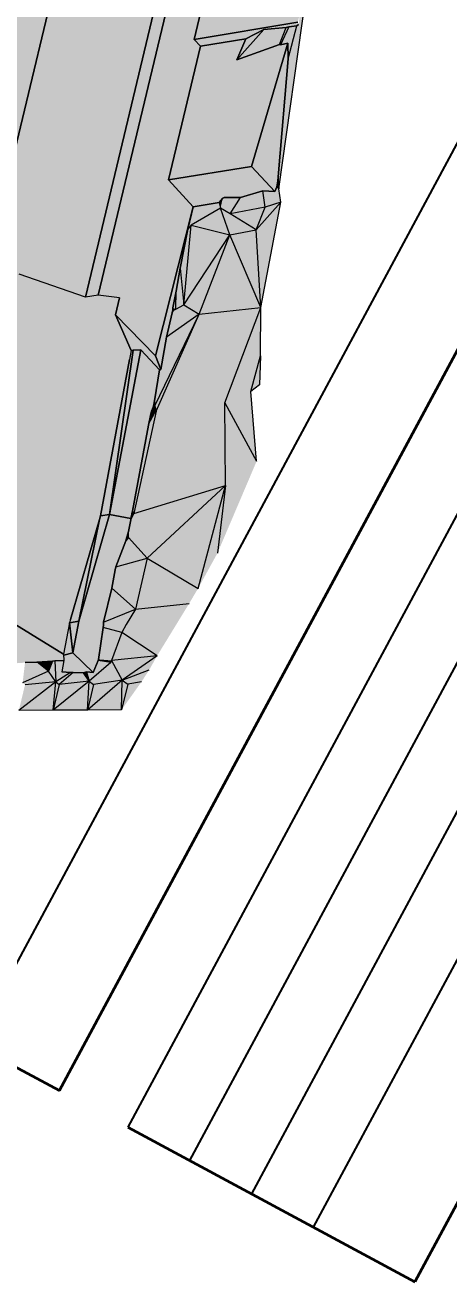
# Model space of a CAD drawing. Header units: metres. Extents: x 2711799 to 2711985, y 1236908 to 1237087.
# Drawn here: x 2711916.31 to 2711917.818, y 1237066.38 to 1237070.847 of the extents above; entities that cross this region are included whole.
import ezdxf

# ---------------------------------------------------------------- set-up
doc = ezdxf.new("R2010")
doc.units = ezdxf.units.M
doc.linetypes.add('AUSGEZOGEN', pattern=[0])
doc.layers.add('XR$7$STANDARD_1', color=7, linetype='AUSGEZOGEN', lineweight=13)
doc.styles.add('ARIAL', font='arial.ttf')

msp = doc.modelspace()

# ---------------------------------------------------------------- hatches: boundary and pattern name
at = {"layer": 'XR$7$STANDARD_1', "linetype": 'AUSGEZOGEN', "lineweight": 13, "true_color": 0xafd255, "transparency": 33554687}
msp.add_hatch(color=63, dxfattribs=at).paths.add_polyline_path([(2711917.3706, 1237071.4668), (2711917.3431, 1237071.5081), (2711917.2555, 1237071.4692), (2711917.1971, 1237071.2259), (2711917.0071, 1237071.1947), (2711916.9116, 1237070.7962), (2711917.2806, 1237070.8573), (2711917.2881, 1237070.8875), (2711917.418, 1237071.4136)])
at = {"layer": 'XR$7$STANDARD_1', "linetype": 'AUSGEZOGEN', "lineweight": 13, "true_color": 0xffe0ff, "transparency": 33554687}
msp.add_hatch(color=7, dxfattribs=at).paths.add_polyline_path([(2711916.8469, 1237071.223), (2711916.5249, 1237069.8798), (2711916.5709, 1237069.8873), (2711916.9304, 1237071.3867), (2711916.8928, 1237071.3869), (2711916.8127, 1237071.2174)])
at = {"layer": 'XR$7$STANDARD_1', "linetype": 'AUSGEZOGEN', "lineweight": 13, "true_color": 0xf8b482, "transparency": 33554687}
for points in [[(2711916.5709, 1237069.8873), (2711916.6468, 1237069.8774), (2711916.6325, 1237069.8177), (2711916.7742, 1237069.672), (2711916.908, 1237070.2015), (2711916.821, 1237070.2979), (2711916.9347, 1237070.7723), (2711916.9116, 1237070.7962), (2711917.0071, 1237071.1947), (2711916.9376, 1237071.2662), (2711916.9697, 1237071.4001), (2711916.9304, 1237071.3867)], [(2711916.9116, 1237070.7962), (2711916.9347, 1237070.7723), (2711917.0956, 1237070.799), (2711917.1597, 1237070.8318), (2711917.2399, 1237070.8383), (2711917.2484, 1237070.8411), (2711917.2771, 1237070.845), (2711917.2836, 1237070.8495), (2711917.2806, 1237070.8573)], [(2711917.116, 1237070.3453), (2711917.1986, 1237070.2557), (2711917.2062, 1237070.273), (2711917.2095, 1237070.2927), (2711917.2126, 1237070.3227), (2711917.2461, 1237070.728), (2711917.2451, 1237070.7834)], [(2711916.821, 1237070.2979), (2711916.908, 1237070.2015), (2711917.0012, 1237070.2164), (2711917.0141, 1237070.2324), (2711917.0185, 1237070.2348), (2711917.0769, 1237070.2348), (2711917.1558, 1237070.2585), (2711917.1986, 1237070.2557), (2711917.116, 1237070.3453)], [(2711916.6878, 1237069.6906), (2711916.6878, 1237069.6907), (2711916.6949, 1237069.6919), (2711916.7222, 1237069.6932), (2711916.7886, 1237069.6224), (2711916.7929, 1237069.6227), (2711916.7742, 1237069.672), (2711916.6325, 1237069.8177)], [(2711916.7222, 1237069.6932), (2711916.6113, 1237069.1083), (2711916.6867, 1237069.0933), (2711916.6897, 1237069.1095), (2711916.6918, 1237069.1178), (2711916.692, 1237069.1193), (2711916.7499, 1237069.4252), (2711916.7564, 1237069.4594), (2711916.7597, 1237069.4748), (2711916.7664, 1237069.4896), (2711916.7675, 1237069.4929), (2711916.7713, 1237069.5117), (2711916.7886, 1237069.6224)], [(2711916.502, 1237068.7291), (2711916.5892, 1237068.7144), (2711916.5899, 1237068.7256), (2711916.6186, 1237068.846), (2711916.6314, 1237068.9107), (2711916.6335, 1237068.9213), (2711916.6683, 1237069.0138), (2711916.6696, 1237069.0194), (2711916.6779, 1237069.0474), (2711916.6863, 1237069.0888), (2711916.6867, 1237069.0933), (2711916.6113, 1237069.1083)], [(2711916.4801, 1237068.6157), (2711916.5527, 1237068.5464), (2711916.5706, 1237068.5889), (2711916.5712, 1237068.5928), (2711916.5885, 1237068.7059), (2711916.5892, 1237068.7143), (2711916.5892, 1237068.7144), (2711916.502, 1237068.7291)], [(2711916.4488, 1237068.5885), (2711916.4406, 1237068.5484), (2711916.4716, 1237068.5456), (2711916.4809, 1237068.5459), (2711916.5185, 1237068.5454), (2711916.5294, 1237068.5479), (2711916.5527, 1237068.5464), (2711916.4801, 1237068.6157), (2711916.4478, 1237068.6083)]]:
    msp.add_hatch(color=31, dxfattribs=at).paths.add_polyline_path(points)
at = {"layer": 'XR$7$STANDARD_1', "linetype": 'AUSGEZOGEN', "lineweight": 13, "transparency": 33554687}
msp.add_hatch(color=254, dxfattribs=at).paths.add_polyline_path([(2711915.8954, 1237071.1404), (2711915.8614, 1237070.999), (2711915.788, 1237070.8832), (2711915.5957, 1237070.8517), (2711915.549, 1237070.6354), (2711915.4851, 1237070.5347), (2711915.462, 1237070.4384), (2711915.923, 1237070.5147), (2711915.9214, 1237070.501), (2711915.9047, 1237070.4324), (2711916.2462, 1237070.4885), (2711916.1299, 1237070.0032), (2711916.1373, 1237070.0044), (2711916.1351, 1237069.9953), (2711916.1776, 1237070.0023), (2711916.4732, 1237071.2353)])
at = {"layer": 'XR$7$STANDARD_1', "linetype": 'AUSGEZOGEN', "lineweight": 13, "true_color": 0xc4ffff, "transparency": 33554687}
for points in [[(2711916.1776, 1237070.0023), (2711916.1851, 1237069.9987), (2711916.1852, 1237069.9988), (2711916.2898, 1237069.9621), (2711916.5249, 1237069.8798), (2711916.8469, 1237071.223), (2711916.8127, 1237071.2174), (2711916.5567, 1237071.2477), (2711916.4939, 1237071.2374), (2711916.4894, 1237071.2379), (2711916.4732, 1237071.2353)], [(2711915.9945, 1237068.8884), (2711916.4476, 1237068.6108), (2711916.4685, 1237068.7224), (2711916.4719, 1237068.7345), (2711916.5755, 1237069.0903), (2711916.5792, 1237069.103), (2711916.6819, 1237069.6592), (2711916.6878, 1237069.6906), (2711916.6325, 1237069.8177), (2711916.6468, 1237069.8774), (2711916.5709, 1237069.8873), (2711916.5249, 1237069.8798), (2711916.2898, 1237069.9621), (2711916.2549, 1237069.9744)], [(2711915.9247, 1237068.8769), (2711915.6564, 1237068.837), (2711916.094, 1237068.569), (2711916.1451, 1237068.5716), (2711916.194, 1237068.5743), (2711916.2033, 1237068.5759), (2711916.25, 1237068.5775), (2711916.3008, 1237068.5803), (2711916.3102, 1237068.5819), (2711916.3521, 1237068.5833)], [(2711915.9247, 1237068.8769), (2711916.3521, 1237068.5833), (2711916.3537, 1237068.5833), (2711916.4076, 1237068.5862), (2711916.4161, 1237068.5876), (2711916.4488, 1237068.5885), (2711916.4476, 1237068.6108), (2711915.9945, 1237068.8884)]]:
    msp.add_hatch(color=7, dxfattribs=at).paths.add_polyline_path(points)
at = {"layer": 'XR$7$STANDARD_1', "linetype": 'AUSGEZOGEN', "lineweight": 13, "true_color": 0xc8c8c8, "transparency": 33554687}
for points in [[(2711917.315, 1237070.9878), (2711917.288, 1237070.8859), (2711917.2836, 1237070.8495), (2711917.2771, 1237070.845), (2711917.2461, 1237070.728), (2711917.2126, 1237070.3227), (2711917.2135, 1237070.2655)], [(2711917.2156, 1237070.779), (2711917.2399, 1237070.8383), (2711917.1597, 1237070.8318), (2711917.0638, 1237070.7243)], [(2711917.0638, 1237070.7243), (2711917.1597, 1237070.8318), (2711917.0956, 1237070.799)], [(2711917.2196, 1237070.7775), (2711917.2484, 1237070.8411), (2711917.2399, 1237070.8383), (2711917.2156, 1237070.779)], [(2711917.2451, 1237070.7834), (2711917.2461, 1237070.728), (2711917.2771, 1237070.845), (2711917.2484, 1237070.8411), (2711917.2196, 1237070.7775)], [(2711917.2095, 1237070.2927), (2711917.2062, 1237070.273), (2711917.2135, 1237070.2655)], [(2711917.2126, 1237070.3227), (2711917.2095, 1237070.2927), (2711917.2135, 1237070.2655)], [(2711917.1558, 1237070.2585), (2711917.0769, 1237070.2348), (2711917.0399, 1237070.1766), (2711917.1652, 1237070.1997)], [(2711917.2062, 1237070.273), (2711917.1986, 1237070.2557), (2711917.1558, 1237070.2585), (2711917.1652, 1237070.1997), (2711917.2135, 1237070.2655)], [(2711917.2135, 1237070.2655), (2711917.1652, 1237070.1997), (2711917.2205, 1237070.2177)], [(2711916.908, 1237070.2015), (2711916.889, 1237070.1222), (2711916.9009, 1237070.1357), (2711917.0056, 1237070.1964), (2711917.0012, 1237070.2164)], [(2711917.0385, 1237070.1022), (2711917.0056, 1237070.1964), (2711916.9009, 1237070.1357)], [(2711917.0141, 1237070.2324), (2711917.0012, 1237070.2164), (2711917.0056, 1237070.1964)], [(2711917.0185, 1237070.2348), (2711917.0141, 1237070.2324), (2711917.0056, 1237070.1964), (2711917.0399, 1237070.1766)], [(2711917.0385, 1237070.1022), (2711917.0399, 1237070.1766), (2711917.0056, 1237070.1964)], [(2711917.0769, 1237070.2348), (2711917.0185, 1237070.2348), (2711917.0399, 1237070.1766)], [(2711917.1652, 1237070.1997), (2711917.0399, 1237070.1766), (2711917.133, 1237070.1192)], [(2711917.2205, 1237070.2177), (2711917.133, 1237070.1192), (2711917.1494, 1237069.8435)], [(2711917.2205, 1237070.2177), (2711917.1652, 1237070.1997), (2711917.133, 1237070.1192)], [(2711917.0399, 1237070.1766), (2711917.0385, 1237070.1022), (2711917.133, 1237070.1192)], [(2711916.889, 1237070.1222), (2711916.8936, 1237070.1416), (2711916.7742, 1237069.672), (2711916.7929, 1237069.6227), (2711916.813, 1237069.7381), (2711916.8338, 1237069.8246), (2711916.8359, 1237069.8356), (2711916.8366, 1237069.8428), (2711916.848, 1237069.9019), (2711916.8626, 1237069.9834)], [(2711916.9009, 1237070.1357), (2711916.889, 1237070.1222), (2711916.8626, 1237069.9834), (2711916.8755, 1237069.8529)], [(2711917.0385, 1237070.1022), (2711916.9009, 1237070.1357), (2711916.8755, 1237069.8529)], [(2711917.133, 1237070.1192), (2711917.0385, 1237070.1022), (2711917.1494, 1237069.8435)], [(2711917.0385, 1237070.1022), (2711916.8755, 1237069.8529), (2711916.93, 1237069.8193)], [(2711917.0385, 1237070.1022), (2711916.93, 1237069.8193), (2711917.1494, 1237069.8435)], [(2711916.8626, 1237069.9834), (2711916.848, 1237069.9019), (2711916.8463, 1237069.8375), (2711916.8755, 1237069.8529)], [(2711916.848, 1237069.9019), (2711916.8366, 1237069.8428), (2711916.8463, 1237069.8375)], [(2711916.813, 1237069.7381), (2711916.93, 1237069.8193), (2711916.8755, 1237069.8529), (2711916.8463, 1237069.8375), (2711916.8391, 1237069.8336), (2711916.8338, 1237069.8246)], [(2711916.8366, 1237069.8428), (2711916.8359, 1237069.8356), (2711916.8391, 1237069.8336), (2711916.8463, 1237069.8375)], [(2711917.1494, 1237069.8435), (2711916.93, 1237069.8193), (2711917.0208, 1237069.5052)], [(2711917.1494, 1237069.8435), (2711917.0208, 1237069.5052), (2711917.1485, 1237069.6721)], [(2711916.93, 1237069.8193), (2711916.813, 1237069.7381), (2711916.7929, 1237069.6227), (2711916.7886, 1237069.6224), (2711916.7713, 1237069.5117), (2711916.7723, 1237069.4936)], [(2711916.93, 1237069.8193), (2711916.7723, 1237069.4936), (2711916.777, 1237069.4747)], [(2711916.93, 1237069.8193), (2711916.777, 1237069.4747), (2711917.0208, 1237069.5052)], [(2711916.8338, 1237069.8246), (2711916.8391, 1237069.8336), (2711916.8359, 1237069.8356)], [(2711917.1485, 1237069.6721), (2711917.0208, 1237069.5052), (2711917.1138, 1237069.5444)], [(2711917.1485, 1237069.6721), (2711917.1138, 1237069.5444), (2711917.1445, 1237069.5683)], [(2711917.1138, 1237069.5444), (2711917.0208, 1237069.5052), (2711917.1342, 1237069.297)], [(2711917.0208, 1237069.5052), (2711916.6979, 1237069.1118), (2711917.0231, 1237069.2104)], [(2711917.0208, 1237069.5052), (2711916.777, 1237069.4747), (2711916.6979, 1237069.1118)], [(2711916.777, 1237069.4747), (2711916.7718, 1237069.4902), (2711916.7664, 1237069.4896), (2711916.7597, 1237069.4748)], [(2711916.7718, 1237069.4902), (2711916.7723, 1237069.4936), (2711916.7675, 1237069.4929), (2711916.7664, 1237069.4896)], [(2711916.7713, 1237069.5117), (2711916.7675, 1237069.4929), (2711916.7723, 1237069.4936)], [(2711916.7723, 1237069.4936), (2711916.7718, 1237069.4902), (2711916.777, 1237069.4747)], [(2711917.0208, 1237069.5052), (2711917.0231, 1237069.2104), (2711917.1342, 1237069.297)], [(2711916.777, 1237069.4747), (2711916.7499, 1237069.4252), (2711916.692, 1237069.1193), (2711916.6979, 1237069.1118)], [(2711916.777, 1237069.4747), (2711916.7564, 1237069.4594), (2711916.7499, 1237069.4252)], [(2711916.777, 1237069.4747), (2711916.7597, 1237069.4748), (2711916.7564, 1237069.4594)], [(2711917.1342, 1237069.297), (2711917.0231, 1237069.2104), (2711916.9949, 1237068.9704)], [(2711917.0231, 1237069.2104), (2711916.6979, 1237069.1118), (2711916.6863, 1237069.0888), (2711916.6779, 1237069.0474), (2711916.6783, 1237069.0254), (2711916.7445, 1237068.9524)], [(2711917.0231, 1237069.2104), (2711916.7445, 1237068.9524), (2711916.9258, 1237068.8449)], [(2711917.0231, 1237069.2104), (2711916.9258, 1237068.8449), (2711916.9949, 1237068.9704)], [(2711916.6897, 1237069.1095), (2711916.6867, 1237069.0933), (2711916.6863, 1237069.0888), (2711916.6979, 1237069.1118)], [(2711916.6918, 1237069.1178), (2711916.6897, 1237069.1095), (2711916.6979, 1237069.1118)], [(2711916.692, 1237069.1193), (2711916.6918, 1237069.1178), (2711916.6979, 1237069.1118)], [(2711916.6779, 1237069.0474), (2711916.6696, 1237069.0194), (2711916.6783, 1237069.0254)], [(2711916.6335, 1237068.9213), (2711916.7445, 1237068.9524), (2711916.6783, 1237069.0254), (2711916.6683, 1237069.0138)], [(2711916.6683, 1237069.0138), (2711916.6783, 1237069.0254), (2711916.6696, 1237069.0194)], [(2711916.7445, 1237068.9524), (2711916.6314, 1237068.9107), (2711916.6186, 1237068.846), (2711916.7032, 1237068.7708)], [(2711916.6314, 1237068.9107), (2711916.7445, 1237068.9524), (2711916.6335, 1237068.9213)], [(2711916.7445, 1237068.9524), (2711916.7032, 1237068.7708), (2711916.9258, 1237068.8449)], [(2711916.6186, 1237068.846), (2711916.5899, 1237068.7256), (2711916.7032, 1237068.7708)], [(2711916.894, 1237068.7911), (2711916.9258, 1237068.8449), (2711916.7032, 1237068.7708)], [(2711916.5899, 1237068.7256), (2711916.5892, 1237068.7144), (2711916.5892, 1237068.7143), (2711916.6704, 1237068.7168), (2711916.7032, 1237068.7708)], [(2711916.7032, 1237068.7708), (2711916.6704, 1237068.7168), (2711916.7801, 1237068.6053)], [(2711916.894, 1237068.7911), (2711916.7032, 1237068.7708), (2711916.7801, 1237068.6053)], [(2711916.6546, 1237068.6888), (2711916.5885, 1237068.7059), (2711916.5712, 1237068.5928), (2711916.6176, 1237068.5889)], [(2711916.5892, 1237068.7143), (2711916.5885, 1237068.7059), (2711916.6546, 1237068.6888), (2711916.6704, 1237068.7168)], [(2711916.6546, 1237068.6888), (2711916.6176, 1237068.5889), (2711916.7801, 1237068.6053)], [(2711916.6704, 1237068.7168), (2711916.6546, 1237068.6888), (2711916.7801, 1237068.6053)], [(2711916.4161, 1237068.5876), (2711916.4076, 1237068.5862), (2711916.3942, 1237068.5514), (2711916.4197, 1237068.5124)], [(2711916.4406, 1237068.5484), (2711916.4488, 1237068.5885), (2711916.4161, 1237068.5876), (2711916.4197, 1237068.5124), (2711916.4716, 1237068.5456)], [(2711916.6149, 1237068.582), (2711916.5706, 1237068.5889), (2711916.5527, 1237068.5464), (2711916.5294, 1237068.5479), (2711916.5379, 1237068.5159)], [(2711916.5712, 1237068.5928), (2711916.5706, 1237068.5889), (2711916.6149, 1237068.582), (2711916.6176, 1237068.5889)], [(2711916.6176, 1237068.5889), (2711916.6149, 1237068.582), (2711916.656, 1237068.5194)], [(2711916.6176, 1237068.5889), (2711916.656, 1237068.5194), (2711916.7801, 1237068.6053)], [(2711916.656, 1237068.5194), (2711916.7524, 1237068.556), (2711916.7801, 1237068.6053)], [(2711916.3537, 1237068.5833), (2711916.3521, 1237068.5833), (2711916.3102, 1237068.5819), (2711916.3016, 1237068.5089), (2711916.3942, 1237068.5514)], [(2711916.3016, 1237068.5089), (2711916.3101, 1237068.5023), (2711916.3942, 1237068.5514)], [(2711916.4197, 1237068.5124), (2711916.3942, 1237068.5514), (2711916.3101, 1237068.5023)], [(2711916.4076, 1237068.5862), (2711916.3537, 1237068.5833), (2711916.3942, 1237068.5514)], [(2711916.4809, 1237068.5459), (2711916.4716, 1237068.5456), (2711916.4197, 1237068.5124), (2711916.4319, 1237068.5029)], [(2711916.5379, 1237068.5159), (2711916.5185, 1237068.5454), (2711916.4809, 1237068.5459), (2711916.4319, 1237068.5029)], [(2711916.5294, 1237068.5479), (2711916.5185, 1237068.5454), (2711916.5379, 1237068.5159)], [(2711916.6149, 1237068.582), (2711916.5379, 1237068.5159), (2711916.5537, 1237068.5035)], [(2711916.6149, 1237068.582), (2711916.5537, 1237068.5035), (2711916.656, 1237068.5194)], [(2711916.656, 1237068.5194), (2711916.6755, 1237068.5042), (2711916.7524, 1237068.556)], [(2711916.7248, 1237068.5135), (2711916.7524, 1237068.556), (2711916.6755, 1237068.5042)], [(2711916.4197, 1237068.5124), (2711916.3101, 1237068.5023), (2711916.2883, 1237068.4115)], [(2711916.4197, 1237068.5124), (2711916.2883, 1237068.4115), (2711916.4101, 1237068.4122)], [(2711916.5379, 1237068.5159), (2711916.4319, 1237068.5029), (2711916.4101, 1237068.4122)], [(2711916.5379, 1237068.5159), (2711916.4101, 1237068.4122), (2711916.5319, 1237068.4128)], [(2711916.4319, 1237068.5029), (2711916.4197, 1237068.5124), (2711916.4101, 1237068.4122)], [(2711916.656, 1237068.5194), (2711916.5537, 1237068.5035), (2711916.5319, 1237068.4128)], [(2711916.656, 1237068.5194), (2711916.5319, 1237068.4128), (2711916.6537, 1237068.4134)], [(2711916.5537, 1237068.5035), (2711916.5379, 1237068.5159), (2711916.5319, 1237068.4128)], [(2711916.6755, 1237068.5042), (2711916.656, 1237068.5194), (2711916.6537, 1237068.4134)], [(2711916.7248, 1237068.5135), (2711916.6755, 1237068.5042), (2711916.6537, 1237068.4134)]]:
    msp.add_hatch(color=9, dxfattribs=at).paths.add_polyline_path(points)
at = {"layer": 'XR$7$STANDARD_1', "linetype": 'AUSGEZOGEN', "lineweight": 13, "true_color": 0xbee15a, "transparency": 33554687}
msp.add_hatch(color=63, dxfattribs=at).paths.add_polyline_path([(2711917.116, 1237070.3453), (2711917.2451, 1237070.7834), (2711917.2196, 1237070.7775), (2711917.2156, 1237070.779), (2711917.0638, 1237070.7243), (2711917.0956, 1237070.799), (2711916.9347, 1237070.7723), (2711916.821, 1237070.2979)])
at = {"layer": 'XR$7$STANDARD_1', "linetype": 'AUSGEZOGEN', "lineweight": 13, "true_color": 0xd2befc, "transparency": 33554687}
for points in [[(2711916.5792, 1237069.103), (2711916.6113, 1237069.1083), (2711916.6949, 1237069.6919), (2711916.6878, 1237069.6907), (2711916.6878, 1237069.6906), (2711916.6819, 1237069.6592)], [(2711916.7222, 1237069.6932), (2711916.6949, 1237069.6919), (2711916.6113, 1237069.1083)], [(2711916.502, 1237068.7291), (2711916.5755, 1237069.0903), (2711916.4719, 1237068.7345), (2711916.4685, 1237068.7225)], [(2711916.6113, 1237069.1083), (2711916.5792, 1237069.103), (2711916.5755, 1237069.0903), (2711916.502, 1237068.7291)], [(2711916.4801, 1237068.6157), (2711916.4685, 1237068.7224), (2711916.4685, 1237068.7224), (2711916.4476, 1237068.6108), (2711916.4478, 1237068.6083)], [(2711916.502, 1237068.7291), (2711916.4685, 1237068.7225), (2711916.4685, 1237068.7224), (2711916.4801, 1237068.6157)]]:
    msp.add_hatch(color=254, dxfattribs=at).paths.add_polyline_path(points)

# ---------------------------------------------------------------- linework, layer by layer
at = {"layer": 'XR$7$STANDARD_1', "color": 7, "linetype": 'AUSGEZOGEN', "lineweight": 25, "transparency": 33554687}
for p, q in [((2711920.6234, 1237075.5927, 640.05), (2711916.1248, 1237067.2254, 640.05)), ((2711921.174, 1237075.2967, 640.05), (2711916.6754, 1237066.9294, 640.05)), ((2711921.3942, 1237075.1783, 640.05), (2711916.8956, 1237066.811, 640.05)), ((2711921.6144, 1237075.0599, 640.05), (2711917.1158, 1237066.6926, 640.05)), ((2711921.8346, 1237074.9415, 640.05), (2711917.336, 1237066.5742, 640.05))]:
    msp.add_line(p, q, dxfattribs=at)
at = {"layer": 'XR$7$STANDARD_1', "color": 7, "linetype": 'AUSGEZOGEN', "lineweight": 35, "transparency": 33554687}
for p, q in [((2711916.4331, 1237067.0597, 640.05), (2711920.9317, 1237075.427, 640.05)), ((2711922.1958, 1237074.7473, 640.05), (2711917.6972, 1237066.38, 640.05)), ((2711913.7908, 1237068.4803, 640.05), (2711916.4331, 1237067.0597, 640.05)), ((2711916.6754, 1237066.9294, 640.05), (2711917.6972, 1237066.38, 640.05))]:
    msp.add_line(p, q, dxfattribs=at)
at = {"layer": 'XR$7$STANDARD_1', "color": 7, "linetype": 'AUSGEZOGEN', "lineweight": 18, "transparency": 33554687}
for p, q in [((2711916.5709, 1237069.8873, 640.05), (2711916.9304, 1237071.3867, 640.05)), ((2711916.9304, 1237071.3867, 640.05), (2711916.5709, 1237069.8873, 640.05)), ((2711916.1776, 1237070.0023, 640.05), (2711916.4732, 1237071.2353, 640.05)), ((2711916.4732, 1237071.2353, 640.05), (2711916.1776, 1237070.0023, 640.05)), ((2711916.8469, 1237071.223, 640.05), (2711916.5249, 1237069.8798, 640.05)), ((2711916.5249, 1237069.8798, 640.05), (2711916.8469, 1237071.223, 640.05)), ((2711916.9116, 1237070.7962, 640.05), (2711917.0071, 1237071.1947, 640.05)), ((2711917.0071, 1237071.1947, 640.05), (2711916.9116, 1237070.7962, 640.05)), ((2711917.2135, 1237070.2655, 640.05), (2711917.315, 1237070.9878, 640.05)), ((2711916.9116, 1237070.7962, 640.05), (2711917.2806, 1237070.8573, 640.05)), ((2711917.2806, 1237070.8573, 640.05), (2711916.9116, 1237070.7962, 640.05)), ((2711917.1597, 1237070.8318, 640.05), (2711917.0638, 1237070.7243, 640.05)), ((2711917.1597, 1237070.8318, 640.05), (2711917.0956, 1237070.799, 640.05)), ((2711917.0956, 1237070.799, 640.05), (2711917.1597, 1237070.8318, 640.05)), ((2711917.2399, 1237070.8383, 640.05), (2711917.1597, 1237070.8318, 640.05)), ((2711917.1597, 1237070.8318, 640.05), (2711917.2399, 1237070.8383, 640.05)), ((2711917.2156, 1237070.779, 640.05), (2711917.2399, 1237070.8383, 640.05)), ((2711917.2484, 1237070.8411, 640.05), (2711917.2196, 1237070.7775, 640.05)), ((2711917.2484, 1237070.8411, 640.05), (2711917.2399, 1237070.8383, 640.05)), ((2711917.2399, 1237070.8383, 640.05), (2711917.2484, 1237070.8411, 640.05)), ((2711917.2461, 1237070.728, 640.05), (2711917.2771, 1237070.845, 640.05)), ((2711917.2771, 1237070.845, 640.05), (2711917.2484, 1237070.8411, 640.05)), ((2711917.2484, 1237070.8411, 640.05), (2711917.2771, 1237070.845, 640.05)), ((2711917.2836, 1237070.8495, 640.05), (2711917.2771, 1237070.845, 640.05)), ((2711917.2771, 1237070.845, 640.05), (2711917.2836, 1237070.8495, 640.05)), ((2711916.9347, 1237070.7723, 640.05), (2711916.9116, 1237070.7962, 640.05)), ((2711916.9116, 1237070.7962, 640.05), (2711916.9347, 1237070.7723, 640.05)), ((2711916.9347, 1237070.7723, 640.05), (2711917.0956, 1237070.799, 640.05)), ((2711917.0956, 1237070.799, 640.05), (2711916.9347, 1237070.7723, 640.05)), ((2711917.0956, 1237070.799, 640.05), (2711917.0638, 1237070.7243, 640.05)), ((2711917.0638, 1237070.7243, 640.05), (2711917.0956, 1237070.799, 640.05)), ((2711917.0638, 1237070.7243, 640.05), (2711917.2156, 1237070.779, 640.05)), ((2711917.2156, 1237070.779, 640.05), (2711917.0638, 1237070.7243, 640.05)), ((2711917.116, 1237070.3453, 640.05), (2711917.2451, 1237070.7834, 640.05)), ((2711917.2451, 1237070.7834, 640.05), (2711917.116, 1237070.3453, 640.05)), ((2711917.2156, 1237070.779, 640.05), (2711917.2196, 1237070.7775, 640.05)), ((2711917.2196, 1237070.7775, 640.05), (2711917.2156, 1237070.779, 640.05)), ((2711917.2196, 1237070.7775, 640.05), (2711917.2451, 1237070.7834, 640.05)), ((2711917.2451, 1237070.7834, 640.05), (2711917.2196, 1237070.7775, 640.05)), ((2711917.2451, 1237070.7834, 640.05), (2711917.2461, 1237070.728, 640.05)), ((2711917.2461, 1237070.728, 640.05), (2711917.2451, 1237070.7834, 640.05)), ((2711916.821, 1237070.2979, 640.05), (2711916.9347, 1237070.7723, 640.05)), ((2711916.9347, 1237070.7723, 640.05), (2711916.821, 1237070.2979, 640.05)), ((2711917.2461, 1237070.728, 640.05), (2711917.2126, 1237070.3227, 640.05)), ((2711917.2126, 1237070.3227, 640.05), (2711917.2461, 1237070.728, 640.05)), ((2711916.821, 1237070.2979, 640.05), (2711917.116, 1237070.3453, 640.05)), ((2711917.116, 1237070.3453, 640.05), (2711916.821, 1237070.2979, 640.05)), ((2711917.1986, 1237070.2557, 640.05), (2711917.116, 1237070.3453, 640.05)), ((2711917.116, 1237070.3453, 640.05), (2711917.1986, 1237070.2557, 640.05)), ((2711916.908, 1237070.2015, 640.05), (2711916.821, 1237070.2979, 640.05)), ((2711916.821, 1237070.2979, 640.05), (2711916.908, 1237070.2015, 640.05)), ((2711917.2095, 1237070.2927, 640.05), (2711917.2062, 1237070.273, 640.05)), ((2711917.2062, 1237070.273, 640.05), (2711917.2095, 1237070.2927, 640.05)), ((2711917.2126, 1237070.3227, 640.05), (2711917.2095, 1237070.2927, 640.05)), ((2711917.2095, 1237070.2927, 640.05), (2711917.2126, 1237070.3227, 640.05)), ((2711917.2095, 1237070.2927, 640.05), (2711917.2135, 1237070.2655, 640.05)), ((2711917.2135, 1237070.2655, 640.05), (2711917.2126, 1237070.3227, 640.05)), ((2711917.1558, 1237070.2585, 640.05), (2711917.0769, 1237070.2348, 640.05)), ((2711917.0769, 1237070.2348, 640.05), (2711917.1558, 1237070.2585, 640.05)), ((2711917.1986, 1237070.2557, 640.05), (2711917.1558, 1237070.2585, 640.05)), ((2711917.1558, 1237070.2585, 640.05), (2711917.1986, 1237070.2557, 640.05)), ((2711917.1652, 1237070.1997, 640.05), (2711917.1558, 1237070.2585, 640.05)), ((2711917.2062, 1237070.273, 640.05), (2711917.1986, 1237070.2557, 640.05)), ((2711917.1986, 1237070.2557, 640.05), (2711917.2062, 1237070.273, 640.05)), ((2711917.2135, 1237070.2655, 640.05), (2711917.2062, 1237070.273, 640.05)), ((2711917.2205, 1237070.2177, 640.05), (2711917.2135, 1237070.2655, 640.05)), ((2711916.7742, 1237069.672, 640.05), (2711916.908, 1237070.2015, 640.05)), ((2711916.908, 1237070.2015, 640.05), (2711916.7742, 1237069.672, 640.05)), ((2711916.908, 1237070.2015, 640.05), (2711916.889, 1237070.1222, 640.05)), ((2711916.889, 1237070.1222, 640.05), (2711916.908, 1237070.2015, 640.05)), ((2711917.0056, 1237070.1964, 640.05), (2711916.9009, 1237070.1357, 640.05)), ((2711917.0012, 1237070.2164, 640.05), (2711916.908, 1237070.2015, 640.05)), ((2711916.908, 1237070.2015, 640.05), (2711917.0012, 1237070.2164, 640.05)), ((2711917.0141, 1237070.2324, 640.05), (2711917.0012, 1237070.2164, 640.05)), ((2711917.0012, 1237070.2164, 640.05), (2711917.0141, 1237070.2324, 640.05)), ((2711917.0012, 1237070.2164, 640.05), (2711917.0056, 1237070.1964, 640.05)), ((2711917.0399, 1237070.1766, 640.05), (2711917.0056, 1237070.1964, 640.05)), ((2711917.0385, 1237070.1022, 640.05), (2711917.0056, 1237070.1964, 640.05)), ((2711917.0185, 1237070.2348, 640.05), (2711917.0141, 1237070.2324, 640.05)), ((2711917.0141, 1237070.2324, 640.05), (2711917.0185, 1237070.2348, 640.05)), ((2711917.0769, 1237070.2348, 640.05), (2711917.0185, 1237070.2348, 640.05)), ((2711917.0185, 1237070.2348, 640.05), (2711917.0769, 1237070.2348, 640.05)), ((2711917.0399, 1237070.1766, 640.05), (2711917.0769, 1237070.2348, 640.05)), ((2711917.1652, 1237070.1997, 640.05), (2711917.0399, 1237070.1766, 640.05)), ((2711917.133, 1237070.1192, 640.05), (2711917.2205, 1237070.2177, 640.05)), ((2711917.133, 1237070.1192, 640.05), (2711917.1652, 1237070.1997, 640.05)), ((2711917.1494, 1237069.8435, 640.05), (2711917.2205, 1237070.2177, 640.05)), ((2711917.2205, 1237070.2177, 640.05), (2711917.1652, 1237070.1997, 640.05)), ((2711917.133, 1237070.1192, 640.05), (2711917.0399, 1237070.1766, 640.05)), ((2711916.889, 1237070.1222, 640.05), (2711916.8626, 1237069.9834, 640.05)), ((2711916.8626, 1237069.9834, 640.05), (2711916.889, 1237070.1222, 640.05)), ((2711916.8755, 1237069.8529, 640.05), (2711916.9009, 1237070.1357, 640.05)), ((2711916.9009, 1237070.1357, 640.05), (2711916.889, 1237070.1222, 640.05)), ((2711916.9009, 1237070.1357, 640.05), (2711917.0385, 1237070.1022, 640.05)), ((2711917.0385, 1237070.1022, 640.05), (2711917.133, 1237070.1192, 640.05)), ((2711917.1494, 1237069.8435, 640.05), (2711917.133, 1237070.1192, 640.05)), ((2711916.8755, 1237069.8529, 640.05), (2711917.0385, 1237070.1022, 640.05)), ((2711916.93, 1237069.8193, 640.05), (2711917.0385, 1237070.1022, 640.05)), ((2711917.1494, 1237069.8435, 640.05), (2711917.0385, 1237070.1022, 640.05)), ((2711916.8626, 1237069.9834, 640.05), (2711916.848, 1237069.9019, 640.05)), ((2711916.848, 1237069.9019, 640.05), (2711916.8626, 1237069.9834, 640.05)), ((2711916.8626, 1237069.9834, 640.05), (2711916.8755, 1237069.8529, 640.05)), ((2711916.5249, 1237069.8798, 640.05), (2711916.2898, 1237069.9621, 640.05)), ((2711916.5709, 1237069.8873, 640.05), (2711916.5249, 1237069.8798, 640.05)), ((2711916.6468, 1237069.8774, 640.05), (2711916.5709, 1237069.8873, 640.05)), ((2711916.848, 1237069.9019, 640.05), (2711916.8366, 1237069.8428, 640.05)), ((2711916.8366, 1237069.8428, 640.05), (2711916.848, 1237069.9019, 640.05)), ((2711916.8463, 1237069.8375, 640.05), (2711916.848, 1237069.9019, 640.05)), ((2711916.6468, 1237069.8774, 640.05), (2711916.6325, 1237069.8177, 640.05)), ((2711916.6325, 1237069.8177, 640.05), (2711916.6468, 1237069.8774, 640.05)), ((2711916.8366, 1237069.8428, 640.05), (2711916.8359, 1237069.8356, 640.05)), ((2711916.8359, 1237069.8356, 640.05), (2711916.8366, 1237069.8428, 640.05)), ((2711916.8463, 1237069.8375, 640.05), (2711916.8755, 1237069.8529, 640.05)), ((2711916.8755, 1237069.8529, 640.05), (2711916.93, 1237069.8193, 640.05)), ((2711916.93, 1237069.8193, 640.05), (2711917.1494, 1237069.8435, 640.05)), ((2711917.0208, 1237069.5052, 640.05), (2711917.1494, 1237069.8435, 640.05)), ((2711917.1485, 1237069.6721, 640.05), (2711917.1494, 1237069.8435, 640.05)), ((2711916.6325, 1237069.8177, 640.05), (2711916.7742, 1237069.672, 640.05)), ((2711916.6878, 1237069.6906, 640.05), (2711916.6325, 1237069.8177, 640.05)), ((2711916.6325, 1237069.8177, 640.05), (2711916.6878, 1237069.6906, 640.05)), ((2711916.7742, 1237069.672, 640.05), (2711916.6325, 1237069.8177, 640.05)), ((2711916.7723, 1237069.4936, 640.05), (2711916.93, 1237069.8193, 640.05)), ((2711916.777, 1237069.4747, 640.05), (2711916.93, 1237069.8193, 640.05)), ((2711916.8338, 1237069.8246, 640.05), (2711916.813, 1237069.7381, 640.05)), ((2711916.813, 1237069.7381, 640.05), (2711916.8338, 1237069.8246, 640.05)), ((2711916.93, 1237069.8193, 640.05), (2711916.813, 1237069.7381, 640.05)), ((2711916.8359, 1237069.8356, 640.05), (2711916.8338, 1237069.8246, 640.05)), ((2711916.8338, 1237069.8246, 640.05), (2711916.8359, 1237069.8356, 640.05)), ((2711916.8338, 1237069.8246, 640.05), (2711916.8391, 1237069.8336, 640.05)), ((2711916.8391, 1237069.8336, 640.05), (2711916.8463, 1237069.8375, 640.05)), ((2711916.813, 1237069.7381, 640.05), (2711916.7929, 1237069.6227, 640.05)), ((2711916.7929, 1237069.6227, 640.05), (2711916.813, 1237069.7381, 640.05)), ((2711916.6113, 1237069.1083, 640.05), (2711916.7222, 1237069.6932, 640.05)), ((2711916.7222, 1237069.6932, 640.05), (2711916.6113, 1237069.1083, 640.05)), ((2711916.6113, 1237069.1083, 640.05), (2711916.6949, 1237069.6919, 640.05)), ((2711916.6949, 1237069.6919, 640.05), (2711916.6113, 1237069.1083, 640.05)), ((2711916.6878, 1237069.6906, 640.05), (2711916.6819, 1237069.6592, 640.05)), ((2711916.6878, 1237069.6907, 640.05), (2711916.6949, 1237069.6919, 640.05)), ((2711916.6949, 1237069.6919, 640.05), (2711916.6878, 1237069.6907, 640.05)), ((2711916.6878, 1237069.6907, 640.05), (2711916.6878, 1237069.6906, 640.05)), ((2711916.6949, 1237069.6919, 640.05), (2711916.7222, 1237069.6932, 640.05)), ((2711916.7222, 1237069.6932, 640.05), (2711916.6949, 1237069.6919, 640.05)), ((2711916.7222, 1237069.6932, 640.05), (2711916.7886, 1237069.6224, 640.05)), ((2711916.7886, 1237069.6224, 640.05), (2711916.7222, 1237069.6932, 640.05)), ((2711916.7742, 1237069.672, 640.05), (2711916.7929, 1237069.6227, 640.05)), ((2711916.7929, 1237069.6227, 640.05), (2711916.7742, 1237069.672, 640.05)), ((2711917.1138, 1237069.5444, 640.05), (2711917.1485, 1237069.6721, 640.05)), ((2711917.1485, 1237069.6721, 640.05), (2711917.1445, 1237069.5683, 640.05)), ((2711916.5792, 1237069.103, 640.05), (2711916.6819, 1237069.6592, 640.05)), ((2711916.6819, 1237069.6592, 640.05), (2711916.5792, 1237069.103, 640.05)), ((2711916.7886, 1237069.6224, 640.05), (2711916.7713, 1237069.5117, 640.05)), ((2711916.7713, 1237069.5117, 640.05), (2711916.7886, 1237069.6224, 640.05)), ((2711916.7929, 1237069.6227, 640.05), (2711916.7886, 1237069.6224, 640.05)), ((2711916.7886, 1237069.6224, 640.05), (2711916.7929, 1237069.6227, 640.05)), ((2711917.1445, 1237069.5683, 640.05), (2711917.1138, 1237069.5444, 640.05)), ((2711917.1342, 1237069.297, 640.05), (2711917.1138, 1237069.5444, 640.05)), ((2711916.7664, 1237069.4896, 640.05), (2711916.7597, 1237069.4748, 640.05)), ((2711916.7597, 1237069.4748, 640.05), (2711916.7664, 1237069.4896, 640.05)), ((2711916.7675, 1237069.4929, 640.05), (2711916.7664, 1237069.4896, 640.05)), ((2711916.7664, 1237069.4896, 640.05), (2711916.7675, 1237069.4929, 640.05)), ((2711916.7664, 1237069.4896, 640.05), (2711916.7718, 1237069.4902, 640.05)), ((2711916.7713, 1237069.5117, 640.05), (2711916.7675, 1237069.4929, 640.05)), ((2711916.7675, 1237069.4929, 640.05), (2711916.7713, 1237069.5117, 640.05)), ((2711916.7675, 1237069.4929, 640.05), (2711916.7723, 1237069.4936, 640.05)), ((2711916.7713, 1237069.5117, 640.05), (2711916.7723, 1237069.4936, 640.05)), ((2711916.7718, 1237069.4902, 640.05), (2711916.7723, 1237069.4936, 640.05)), ((2711916.777, 1237069.4747, 640.05), (2711916.7718, 1237069.4902, 640.05)), ((2711916.7723, 1237069.4936, 640.05), (2711916.777, 1237069.4747, 640.05)), ((2711917.0208, 1237069.5052, 640.05), (2711917.1342, 1237069.297, 640.05)), ((2711917.0231, 1237069.2104, 640.05), (2711917.0208, 1237069.5052, 640.05)), ((2711916.777, 1237069.4747, 640.05), (2711916.6979, 1237069.1118, 640.05)), ((2711916.7564, 1237069.4594, 640.05), (2711916.7499, 1237069.4252, 640.05)), ((2711916.7499, 1237069.4252, 640.05), (2711916.7564, 1237069.4594, 640.05)), ((2711916.7597, 1237069.4748, 640.05), (2711916.7564, 1237069.4594, 640.05)), ((2711916.7564, 1237069.4594, 640.05), (2711916.7597, 1237069.4748, 640.05)), ((2711916.777, 1237069.4747, 640.05), (2711916.7597, 1237069.4748, 640.05)), ((2711916.7499, 1237069.4252, 640.05), (2711916.692, 1237069.1193, 640.05)), ((2711916.692, 1237069.1193, 640.05), (2711916.7499, 1237069.4252, 640.05)), ((2711916.6979, 1237069.1118, 640.05), (2711917.0231, 1237069.2104, 640.05)), ((2711917.0231, 1237069.2104, 640.05), (2711916.7445, 1237068.9524, 640.05)), ((2711916.9258, 1237068.8449, 640.05), (2711917.0231, 1237069.2104, 640.05)), ((2711917.0231, 1237069.2104, 640.05), (2711916.9949, 1237068.9704, 640.05)), ((2711916.4719, 1237068.7345, 640.05), (2711916.5755, 1237069.0903, 640.05)), ((2711916.5755, 1237069.0903, 640.05), (2711916.4719, 1237068.7345, 640.05)), ((2711916.502, 1237068.7291, 640.05), (2711916.6113, 1237069.1083, 640.05)), ((2711916.6113, 1237069.1083, 640.05), (2711916.502, 1237068.7291, 640.05)), ((2711916.5755, 1237069.0903, 640.05), (2711916.502, 1237068.7291, 640.05)), ((2711916.502, 1237068.7291, 640.05), (2711916.5755, 1237069.0903, 640.05)), ((2711916.5755, 1237069.0903, 640.05), (2711916.5792, 1237069.103, 640.05)), ((2711916.5792, 1237069.103, 640.05), (2711916.5755, 1237069.0903, 640.05)), ((2711916.5792, 1237069.103, 640.05), (2711916.6113, 1237069.1083, 640.05)), ((2711916.6113, 1237069.1083, 640.05), (2711916.5792, 1237069.103, 640.05)), ((2711916.6113, 1237069.1083, 640.05), (2711916.6867, 1237069.0933, 640.05)), ((2711916.6867, 1237069.0933, 640.05), (2711916.6113, 1237069.1083, 640.05)), ((2711916.6863, 1237069.0888, 640.05), (2711916.6779, 1237069.0474, 640.05)), ((2711916.6779, 1237069.0474, 640.05), (2711916.6863, 1237069.0888, 640.05)), ((2711916.6863, 1237069.0888, 640.05), (2711916.6979, 1237069.1118, 640.05)), ((2711916.6867, 1237069.0933, 640.05), (2711916.6863, 1237069.0888, 640.05)), ((2711916.6863, 1237069.0888, 640.05), (2711916.6867, 1237069.0933, 640.05)), ((2711916.6897, 1237069.1095, 640.05), (2711916.6867, 1237069.0933, 640.05)), ((2711916.6867, 1237069.0933, 640.05), (2711916.6897, 1237069.1095, 640.05)), ((2711916.6918, 1237069.1178, 640.05), (2711916.6897, 1237069.1095, 640.05)), ((2711916.6897, 1237069.1095, 640.05), (2711916.6918, 1237069.1178, 640.05)), ((2711916.6979, 1237069.1118, 640.05), (2711916.6897, 1237069.1095, 640.05)), ((2711916.692, 1237069.1193, 640.05), (2711916.6918, 1237069.1178, 640.05)), ((2711916.6918, 1237069.1178, 640.05), (2711916.692, 1237069.1193, 640.05)), ((2711916.6918, 1237069.1178, 640.05), (2711916.6979, 1237069.1118, 640.05)), ((2711916.692, 1237069.1193, 640.05), (2711916.6979, 1237069.1118, 640.05)), ((2711916.6779, 1237069.0474, 640.05), (2711916.6696, 1237069.0194, 640.05)), ((2711916.6696, 1237069.0194, 640.05), (2711916.6779, 1237069.0474, 640.05)), ((2711916.6783, 1237069.0254, 640.05), (2711916.6779, 1237069.0474, 640.05)), ((2711916.6683, 1237069.0138, 640.05), (2711916.6335, 1237068.9213, 640.05)), ((2711916.6335, 1237068.9213, 640.05), (2711916.6683, 1237069.0138, 640.05)), ((2711916.6783, 1237069.0254, 640.05), (2711916.6683, 1237069.0138, 640.05)), ((2711916.6696, 1237069.0194, 640.05), (2711916.6683, 1237069.0138, 640.05)), ((2711916.6683, 1237069.0138, 640.05), (2711916.6696, 1237069.0194, 640.05)), ((2711916.6696, 1237069.0194, 640.05), (2711916.6783, 1237069.0254, 640.05)), ((2711916.7445, 1237068.9524, 640.05), (2711916.6783, 1237069.0254, 640.05)), ((2711916.6335, 1237068.9213, 640.05), (2711916.7445, 1237068.9524, 640.05)), ((2711916.7445, 1237068.9524, 640.05), (2711916.7032, 1237068.7708, 640.05)), ((2711916.7445, 1237068.9524, 640.05), (2711916.9258, 1237068.8449, 640.05)), ((2711916.6314, 1237068.9107, 640.05), (2711916.6186, 1237068.846, 640.05)), ((2711916.6186, 1237068.846, 640.05), (2711916.6314, 1237068.9107, 640.05)), ((2711916.6335, 1237068.9213, 640.05), (2711916.6314, 1237068.9107, 640.05)), ((2711916.6314, 1237068.9107, 640.05), (2711916.6335, 1237068.9213, 640.05)), ((2711915.9945, 1237068.8884, 640.05), (2711916.4476, 1237068.6108, 640.05)), ((2711916.4476, 1237068.6108, 640.05), (2711915.9945, 1237068.8884, 640.05)), ((2711916.6186, 1237068.846, 640.05), (2711916.5899, 1237068.7256, 640.05)), ((2711916.5899, 1237068.7256, 640.05), (2711916.6186, 1237068.846, 640.05)), ((2711916.6186, 1237068.846, 640.05), (2711916.7032, 1237068.7708, 640.05)), ((2711916.5899, 1237068.7256, 640.05), (2711916.7032, 1237068.7708, 640.05)), ((2711916.7032, 1237068.7708, 640.05), (2711916.6704, 1237068.7168, 640.05)), ((2711916.7032, 1237068.7708, 640.05), (2711916.894, 1237068.7911, 640.05)), ((2711916.4685, 1237068.7224, 640.05), (2711916.4476, 1237068.6108, 640.05)), ((2711916.4719, 1237068.7345, 640.05), (2711916.4685, 1237068.7224, 640.05)), ((2711916.4685, 1237068.7225, 640.05), (2711916.502, 1237068.7291, 640.05)), ((2711916.502, 1237068.7291, 640.05), (2711916.4685, 1237068.7225, 640.05)), ((2711916.4685, 1237068.7225, 640.05), (2711916.4801, 1237068.6157, 640.05)), ((2711916.4801, 1237068.6157, 640.05), (2711916.4685, 1237068.7225, 640.05)), ((2711916.4801, 1237068.6157, 640.05), (2711916.502, 1237068.7291, 640.05)), ((2711916.502, 1237068.7291, 640.05), (2711916.4801, 1237068.6157, 640.05)), ((2711916.5899, 1237068.7256, 640.05), (2711916.5892, 1237068.7144, 640.05)), ((2711916.5892, 1237068.7144, 640.05), (2711916.5899, 1237068.7256, 640.05)), ((2711916.5885, 1237068.7059, 640.05), (2711916.5712, 1237068.5928, 640.05)), ((2711916.5712, 1237068.5928, 640.05), (2711916.5885, 1237068.7059, 640.05)), ((2711916.5892, 1237068.7143, 640.05), (2711916.5885, 1237068.7059, 640.05)), ((2711916.5885, 1237068.7059, 640.05), (2711916.5892, 1237068.7143, 640.05)), ((2711916.6546, 1237068.6888, 640.05), (2711916.5885, 1237068.7059, 640.05)), ((2711916.5892, 1237068.7144, 640.05), (2711916.5892, 1237068.7143, 640.05)), ((2711916.5892, 1237068.7143, 640.05), (2711916.5892, 1237068.7144, 640.05)), ((2711916.6546, 1237068.6888, 640.05), (2711916.6176, 1237068.5889, 640.05)), ((2711916.6704, 1237068.7168, 640.05), (2711916.6546, 1237068.6888, 640.05)), ((2711916.7801, 1237068.6053, 640.05), (2711916.6546, 1237068.6888, 640.05)), ((2711916.4161, 1237068.5876, 640.05), (2711916.4076, 1237068.5862, 640.05)), ((2711916.4076, 1237068.5862, 640.05), (2711916.4161, 1237068.5876, 640.05)), ((2711916.4488, 1237068.5885, 640.05), (2711916.4161, 1237068.5876, 640.05)), ((2711916.4161, 1237068.5876, 640.05), (2711916.4488, 1237068.5885, 640.05)), ((2711916.4161, 1237068.5876, 640.05), (2711916.4197, 1237068.5124, 640.05)), ((2711916.4488, 1237068.5885, 640.05), (2711916.4406, 1237068.5484, 640.05)), ((2711916.4476, 1237068.6108, 640.05), (2711916.4488, 1237068.5885, 640.05)), ((2711916.4478, 1237068.6083, 640.05), (2711916.4801, 1237068.6157, 640.05)), ((2711916.4801, 1237068.6157, 640.05), (2711916.4478, 1237068.6083, 640.05)), ((2711916.5527, 1237068.5464, 640.05), (2711916.4801, 1237068.6157, 640.05)), ((2711916.4801, 1237068.6157, 640.05), (2711916.5527, 1237068.5464, 640.05)), ((2711916.5706, 1237068.5889, 640.05), (2711916.5527, 1237068.5464, 640.05)), ((2711916.5527, 1237068.5464, 640.05), (2711916.5706, 1237068.5889, 640.05)), ((2711916.5712, 1237068.5928, 640.05), (2711916.5706, 1237068.5889, 640.05)), ((2711916.5706, 1237068.5889, 640.05), (2711916.5712, 1237068.5928, 640.05)), ((2711916.6149, 1237068.582, 640.05), (2711916.5706, 1237068.5889, 640.05)), ((2711916.6176, 1237068.5889, 640.05), (2711916.6149, 1237068.582, 640.05)), ((2711916.7801, 1237068.6053, 640.05), (2711916.6176, 1237068.5889, 640.05)), ((2711916.6176, 1237068.5889, 640.05), (2711916.656, 1237068.5194, 640.05)), ((2711916.7801, 1237068.6053, 640.05), (2711916.656, 1237068.5194, 640.05)), ((2711916.3942, 1237068.5514, 640.05), (2711916.3016, 1237068.5089, 640.05)), ((2711916.3521, 1237068.5833, 640.05), (2711916.3102, 1237068.5819, 640.05)), ((2711916.3102, 1237068.5819, 640.05), (2711916.3521, 1237068.5833, 640.05)), ((2711916.3537, 1237068.5833, 640.05), (2711916.3521, 1237068.5833, 640.05)), ((2711916.3521, 1237068.5833, 640.05), (2711916.3537, 1237068.5833, 640.05)), ((2711916.4076, 1237068.5862, 640.05), (2711916.3537, 1237068.5833, 640.05)), ((2711916.3537, 1237068.5833, 640.05), (2711916.4076, 1237068.5862, 640.05)), ((2711916.3942, 1237068.5514, 640.05), (2711916.3537, 1237068.5833, 640.05)), ((2711916.4076, 1237068.5862, 640.05), (2711916.3942, 1237068.5514, 640.05)), ((2711916.4197, 1237068.5124, 640.05), (2711916.3942, 1237068.5514, 640.05)), ((2711916.4716, 1237068.5456, 640.05), (2711916.4197, 1237068.5124, 640.05)), ((2711916.4809, 1237068.5459, 640.05), (2711916.4319, 1237068.5029, 640.05)), ((2711916.4716, 1237068.5456, 640.05), (2711916.4406, 1237068.5484, 640.05)), ((2711916.4406, 1237068.5484, 640.05), (2711916.4716, 1237068.5456, 640.05)), ((2711916.4809, 1237068.5459, 640.05), (2711916.4716, 1237068.5456, 640.05)), ((2711916.4716, 1237068.5456, 640.05), (2711916.4809, 1237068.5459, 640.05)), ((2711916.5185, 1237068.5454, 640.05), (2711916.4809, 1237068.5459, 640.05)), ((2711916.4809, 1237068.5459, 640.05), (2711916.5185, 1237068.5454, 640.05)), ((2711916.5294, 1237068.5479, 640.05), (2711916.5185, 1237068.5454, 640.05)), ((2711916.5185, 1237068.5454, 640.05), (2711916.5294, 1237068.5479, 640.05)), ((2711916.5379, 1237068.5159, 640.05), (2711916.5185, 1237068.5454, 640.05)), ((2711916.5527, 1237068.5464, 640.05), (2711916.5294, 1237068.5479, 640.05)), ((2711916.5294, 1237068.5479, 640.05), (2711916.5527, 1237068.5464, 640.05)), ((2711916.5294, 1237068.5479, 640.05), (2711916.5379, 1237068.5159, 640.05)), ((2711916.6149, 1237068.582, 640.05), (2711916.5379, 1237068.5159, 640.05)), ((2711916.656, 1237068.5194, 640.05), (2711916.7524, 1237068.556, 640.05)), ((2711916.4197, 1237068.5124, 640.05), (2711916.2883, 1237068.4115, 640.05)), ((2711916.4197, 1237068.5124, 640.05), (2711916.3101, 1237068.5023, 640.05)), ((2711916.5379, 1237068.5159, 640.05), (2711916.4101, 1237068.4122, 640.05)), ((2711916.4101, 1237068.4122, 640.05), (2711916.4197, 1237068.5124, 640.05)), ((2711916.4319, 1237068.5029, 640.05), (2711916.4101, 1237068.4122, 640.05)), ((2711916.4197, 1237068.5124, 640.05), (2711916.4319, 1237068.5029, 640.05)), ((2711916.5379, 1237068.5159, 640.05), (2711916.4319, 1237068.5029, 640.05)), ((2711916.656, 1237068.5194, 640.05), (2711916.5319, 1237068.4128, 640.05)), ((2711916.5319, 1237068.4128, 640.05), (2711916.5379, 1237068.5159, 640.05)), ((2711916.5537, 1237068.5035, 640.05), (2711916.5319, 1237068.4128, 640.05)), ((2711916.5379, 1237068.5159, 640.05), (2711916.5537, 1237068.5035, 640.05)), ((2711916.656, 1237068.5194, 640.05), (2711916.5537, 1237068.5035, 640.05)), ((2711916.6537, 1237068.4134, 640.05), (2711916.656, 1237068.5194, 640.05)), ((2711916.6755, 1237068.5042, 640.05), (2711916.6537, 1237068.4134, 640.05)), ((2711916.656, 1237068.5194, 640.05), (2711916.6755, 1237068.5042, 640.05)), ((2711916.7248, 1237068.5135, 640.05), (2711916.6755, 1237068.5042, 640.05)), ((2711916.4101, 1237068.4122, 640.05), (2711916.2883, 1237068.4115, 640.05)), ((2711916.5319, 1237068.4128, 640.05), (2711916.4101, 1237068.4122, 640.05)), ((2711916.6537, 1237068.4134, 640.05), (2711916.5319, 1237068.4128, 640.05))]:
    msp.add_line(p, q, dxfattribs=at)
at = {"layer": 'XR$7$STANDARD_1', "color": 7, "linetype": 'AUSGEZOGEN', "lineweight": 18, "transparency": 33554687, "elevation": 0}
msp.add_lwpolyline([(2711916.908, 1237070.2015), (2711916.908, 1237070.2015)], close=True, dxfattribs=at)
msp.add_lwpolyline([(2711916.908, 1237070.2015), (2711916.908, 1237070.2015)], close=True, dxfattribs=at)
msp.add_lwpolyline([(2711916.908, 1237070.2015), (2711916.908, 1237070.2015)], close=True, dxfattribs=at)
msp.add_lwpolyline([(2711916.908, 1237070.2015), (2711916.908, 1237070.2015)], close=True, dxfattribs=at)
msp.add_lwpolyline([(2711916.908, 1237070.2015), (2711916.908, 1237070.2015)], close=True, dxfattribs=at)
msp.add_lwpolyline([(2711916.908, 1237070.2015), (2711916.908, 1237070.2015)], close=True, dxfattribs=at)
msp.add_lwpolyline([(2711916.908, 1237070.2015), (2711916.908, 1237070.2015)], close=True, dxfattribs=at)
msp.add_lwpolyline([(2711916.908, 1237070.2015), (2711916.908, 1237070.2015)], close=True, dxfattribs=at)

# ---------------------------------------------------------------- texts
at = {"layer": 'XR$7$STANDARD_1', "color": 7, "linetype": 'AUSGEZOGEN', "lineweight": 25, "transparency": 33554687, "insert": (2711917.0311, 1237076.2692, 640.05), "char_height": 0.15, "width": 7.739721, "attachment_point": 1, "rotation": 241.7357, "line_spacing_factor": 1.084337, "style": 'ARIAL'}
msp.add_mtext('\\A1;{\\fArial|i0|b0;\\H0.150000;\\W1.000000;\\C7;Nagelwand 10:1, mit Spritzbeton SC 2: 15cm, C 25/30, X0 (CH), Dmax 16, Cl 0.10}\\P{\\fArial|i0|b0;\\H0.150000;\\W1.000000;\\C7;Frühfestigkeit J2, armiert mit Netz K 335 (im Nagelbereich 2-lagig 1 m\\fArial|i0|b0;\\H0.600000x;\\S2^ ;\\fArial|i0|b0;), }\\P{\\fArial|i0|b0;\\H0.150000;\\W1.000000;\\C7;Entwässerungsrohre 1 pro 4 m\\fArial|i0|b0;\\H0.600000x;\\S2^ ;}\\P', dxfattribs=at)

doc.saveas('drawing.dxf')
